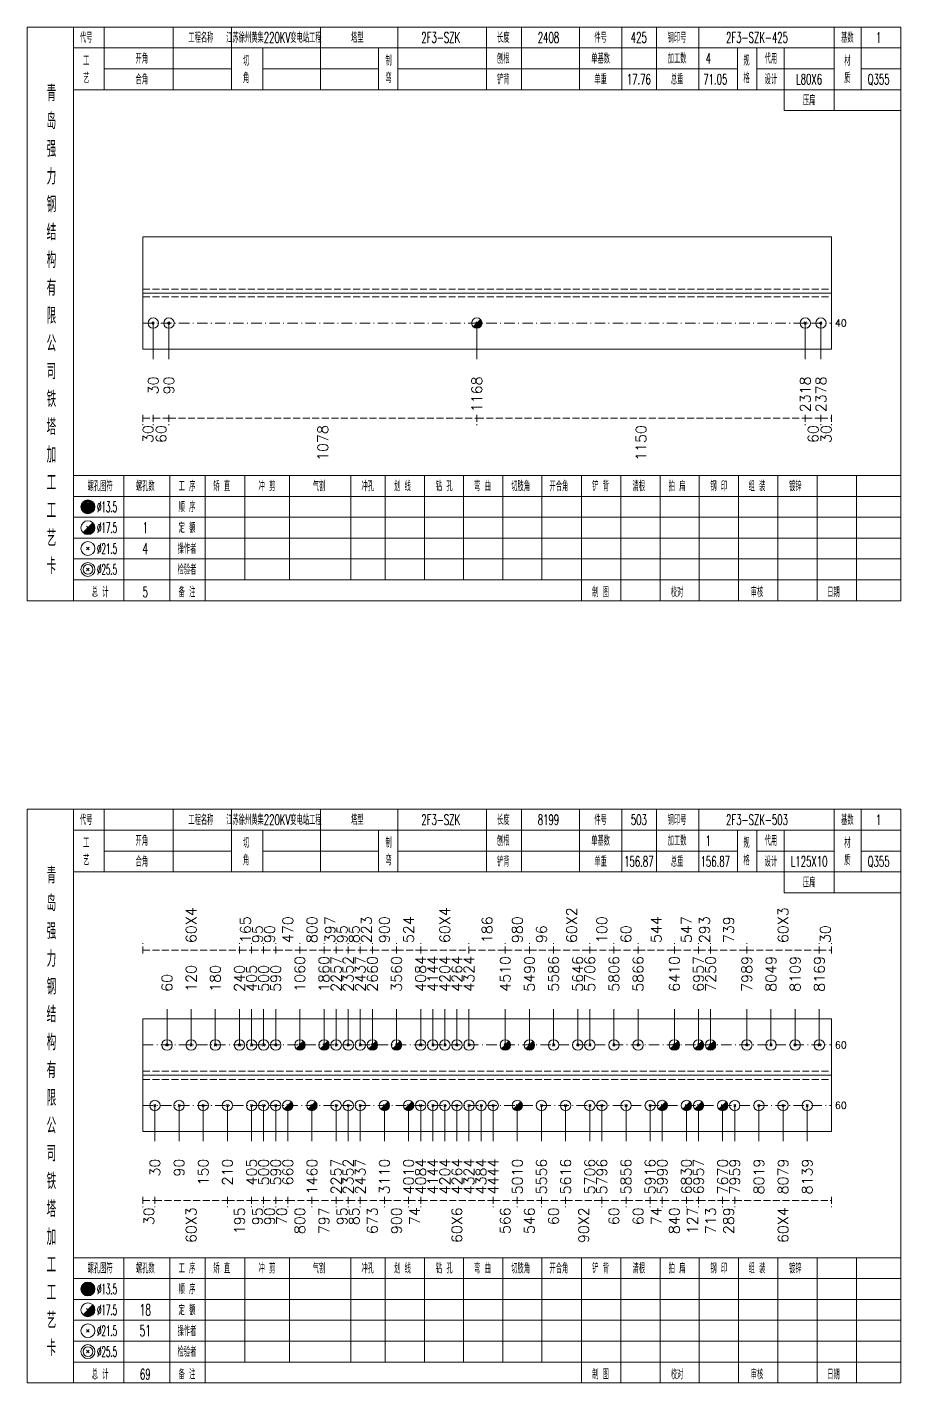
# Model space of a CAD drawing. Extents: x 0 to 4623, y -1159 to 4890.
# Drawn here: x 622.8 to 874.2, y 2475 to 2865 of the extents above; entities that cross this region are included whole.
import ezdxf
from ezdxf.enums import TextEntityAlignment as Align

# ---------------------------------------------------------------- set-up
doc = ezdxf.new("R2010")
doc.units = 0
doc.header["$MEASUREMENT"] = 0
doc.linetypes.add('一点画线', pattern=[5.2, 3, -1, 0.2, -1])
doc.linetypes.add('虚线', pattern=[2.75, 2, -0.75])
doc.layers.get('0').update_dxf_attribs({"linetype": 'CONTINUOUS', "lineweight": 25})
for name, color, linetype, lineweight in [('1', 7, 'CONTINUOUS', 25), ('4', 7, 'CONTINUOUS', 25), ('5', 7, 'CONTINUOUS', 25)]:
    doc.layers.add(name, color=color, linetype=linetype, lineweight=lineweight)
doc.styles.get("Standard").update_dxf_attribs({"font": 'simplex.shx', "width": 0.7, "height": 3, "bigfont": 'gbhzfs.shx'})

# ---------------------------------------------------------------- blocks, each defined once
blk = doc.blocks.new('孔21.5')
at = {"layer": '5', "color": 7, "linetype": 'Continuous', "lineweight": 13}
for p, q in [((-0.2, -0.2), (0.2, 0.2)), ((-0.2, 0.2), (0.2, -0.2))]:
    blk.add_line(p, q, dxfattribs=at)
blk.add_circle((0, 0), 1, dxfattribs=at)
blk = doc.blocks.new('孔17.5')
at = {"layer": '5', "color": 7, "linetype": 'Continuous', "lineweight": 13}
for p, q in [((-0.707, -0.707), (0.707, 0.707)), ((-0.2, 0.2), (0.2, -0.2))]:
    blk.add_line(p, q, dxfattribs=at)
blk.add_circle((0, 0), 1, dxfattribs=at)
for radius in [0.9, 0.8, 0.7, 0.6, 0.5, 0.4, 0.3, 0.2, 0.1]:
    blk.add_arc((0, 0), radius, 225, 45, dxfattribs=at)

msp = doc.modelspace()

# ---------------------------------------------------------------- linework, layer by layer
at = {"color": 7, "linetype": 'Continuous', "lineweight": 18}
for p, q in [((656.1, 2804.625), (656.1, 2772.375)), ((656.1, 2804.625), (854.2, 2804.625)), ((854.2, 2804.625), (854.2, 2772.375)), ((656.1, 2788.5), (854.2, 2788.5)), ((656.1, 2579.7), (656.1, 2547.3)), ((656.1, 2579.7), (854.2, 2579.7)), ((854.2, 2579.7), (854.2, 2547.3)), ((656.1, 2563.5), (854.2, 2563.5))]:
    msp.add_line(p, q, dxfattribs=at)
at = {"color": 1, "linetype": '虚线', "lineweight": 18}
for p, q in [((656.1, 2789.625), (854.2, 2789.625)), ((656.1, 2787.375), (854.2, 2787.375)), ((656.1, 2564.7), (854.2, 2564.7)), ((656.1, 2562.3), (854.2, 2562.3))]:
    msp.add_line(p, q, dxfattribs=at)
at = {"color": 3, "linetype": '一点画线', "lineweight": 13}
for p, q in [((656.1, 2779.875), (854.2, 2779.875)), ((656.1, 2572.2), (854.2, 2572.2)), ((656.1, 2554.8), (854.2, 2554.8))]:
    msp.add_line(p, q, dxfattribs=at)
at = {"color": 7, "linetype": 'Continuous', "lineweight": 13}
for p, q in [((659.1, 2779.875), (659.1, 2769.5)), ((663.6, 2779.875), (663.6, 2769.5)), ((752.188, 2779.875), (752.188, 2769.5)), ((846.7, 2779.875), (846.7, 2769.5)), ((851.2, 2779.875), (851.2, 2769.5)), ((663.051, 2572.2), (663.051, 2582.5)), ((670.002, 2572.2), (670.002, 2582.5)), ((676.953, 2572.2), (676.953, 2582.5)), ((683.904, 2572.2), (683.904, 2582.5)), ((687.379, 2572.2), (687.379, 2582.5)), ((690.854, 2572.2), (690.854, 2582.5)), ((694.33, 2572.2), (694.33, 2582.5)), ((701.281, 2572.2), (701.281, 2582.5)), ((708.232, 2572.2), (708.232, 2582.5)), ((711.707, 2572.2), (711.707, 2582.5)), ((715.182, 2572.2), (715.182, 2582.5)), ((718.658, 2572.2), (718.658, 2582.5)), ((722.133, 2572.2), (722.133, 2582.5)), ((729.084, 2572.2), (729.084, 2582.5)), ((736.035, 2572.2), (736.035, 2582.5)), ((739.511, 2572.2), (739.511, 2582.5)), ((742.986, 2572.2), (742.986, 2582.5)), ((746.461, 2572.2), (746.461, 2582.5)), ((749.937, 2572.2), (749.937, 2582.5)), ((760.363, 2572.2), (760.363, 2582.5)), ((767.314, 2572.2), (767.314, 2582.5)), ((774.265, 2572.2), (774.265, 2582.5)), ((781.216, 2572.2), (781.216, 2582.5)), ((784.691, 2572.2), (784.691, 2582.5)), ((791.642, 2572.2), (791.642, 2582.5)), ((798.593, 2572.2), (798.593, 2582.5)), ((809.019, 2572.2), (809.019, 2582.5)), ((815.97, 2572.2), (815.97, 2582.5)), ((819.446, 2572.2), (819.446, 2582.5)), ((829.872, 2572.2), (829.872, 2582.5)), ((836.823, 2572.2), (836.823, 2582.5)), ((843.774, 2572.2), (843.774, 2582.5)), ((850.725, 2572.2), (850.725, 2582.5)), ((659.575, 2554.8), (659.575, 2544.5)), ((666.526, 2554.8), (666.526, 2544.5)), ((673.477, 2554.8), (673.477, 2544.5)), ((680.428, 2554.8), (680.428, 2544.5)), ((687.379, 2554.8), (687.379, 2544.5)), ((690.854, 2554.8), (690.854, 2544.5)), ((694.33, 2554.8), (694.33, 2544.5)), ((697.805, 2554.8), (697.805, 2544.5)), ((704.756, 2554.8), (704.756, 2544.5)), ((711.707, 2554.8), (711.707, 2544.5)), ((715.182, 2554.8), (715.182, 2544.5)), ((718.658, 2554.8), (718.658, 2544.5)), ((725.609, 2554.8), (725.609, 2544.5)), ((732.56, 2554.8), (732.56, 2544.5)), ((736.035, 2554.8), (736.035, 2544.5)), ((739.511, 2554.8), (739.511, 2544.5)), ((742.986, 2554.8), (742.986, 2544.5)), ((746.461, 2554.8), (746.461, 2544.5)), ((749.937, 2554.8), (749.937, 2544.5)), ((753.412, 2554.8), (753.412, 2544.5)), ((756.888, 2554.8), (756.888, 2544.5)), ((763.839, 2554.8), (763.839, 2544.5)), ((770.789, 2554.8), (770.789, 2544.5)), ((777.74, 2554.8), (777.74, 2544.5)), ((784.691, 2554.8), (784.691, 2544.5)), ((788.167, 2554.8), (788.167, 2544.5)), ((795.118, 2554.8), (795.118, 2544.5)), ((802.068, 2554.8), (802.068, 2544.5)), ((805.544, 2554.8), (805.544, 2544.5)), ((812.495, 2554.8), (812.495, 2544.5)), ((815.97, 2554.8), (815.97, 2544.5)), ((822.921, 2554.8), (822.921, 2544.5)), ((826.396, 2554.8), (826.396, 2544.5)), ((833.347, 2554.8), (833.347, 2544.5)), ((840.298, 2554.8), (840.298, 2544.5)), ((847.249, 2554.8), (847.249, 2544.5))]:
    msp.add_line(p, q, dxfattribs=at)
at = {"color": 8, "linetype": '虚线', "lineweight": 9}
for p, q in [((656.1, 2753.5), (656.1, 2750.5)), ((659.1, 2753.5), (659.1, 2750.5)), ((659.1, 2753.5), (659.1, 2750.5)), ((663.6, 2753.5), (663.6, 2750.5)), ((663.6, 2753.5), (663.6, 2750.5)), ((752.188, 2753.5), (752.188, 2750.5)), ((752.188, 2753.5), (752.188, 2750.5)), ((846.7, 2753.5), (846.7, 2750.5)), ((846.7, 2753.5), (846.7, 2750.5)), ((851.2, 2753.5), (851.2, 2750.5)), ((851.2, 2753.5), (851.2, 2750.5)), ((854.2, 2753.5), (854.2, 2750.5)), ((656.1, 2752.5), (659.1, 2752.5)), ((659.1, 2752.5), (663.6, 2752.5)), ((663.6, 2752.5), (752.188, 2752.5)), ((752.188, 2752.5), (846.7, 2752.5)), ((846.7, 2752.5), (851.2, 2752.5)), ((851.2, 2752.5), (854.2, 2752.5)), ((656.1, 2598.5), (656.1, 2601.5)), ((683.904, 2598.5), (683.904, 2601.5)), ((683.904, 2598.5), (683.904, 2601.5)), ((687.379, 2598.5), (687.379, 2601.5)), ((687.379, 2598.5), (687.379, 2601.5)), ((690.854, 2598.5), (690.854, 2601.5)), ((690.854, 2598.5), (690.854, 2601.5)), ((694.33, 2598.5), (694.33, 2601.5)), ((694.33, 2598.5), (694.33, 2601.5)), ((701.281, 2598.5), (701.281, 2601.5)), ((701.281, 2598.5), (701.281, 2601.5)), ((708.232, 2598.5), (708.232, 2601.5)), ((708.232, 2598.5), (708.232, 2601.5)), ((711.707, 2598.5), (711.707, 2601.5)), ((711.707, 2598.5), (711.707, 2601.5)), ((715.182, 2598.5), (715.182, 2601.5)), ((715.182, 2598.5), (715.182, 2601.5)), ((718.658, 2598.5), (718.658, 2601.5)), ((718.658, 2598.5), (718.658, 2601.5)), ((722.133, 2598.5), (722.133, 2601.5)), ((722.133, 2598.5), (722.133, 2601.5)), ((729.084, 2598.5), (729.084, 2601.5)), ((729.084, 2598.5), (729.084, 2601.5)), ((736.035, 2598.5), (736.035, 2601.5)), ((736.035, 2598.5), (736.035, 2601.5)), ((749.937, 2598.5), (749.937, 2601.5)), ((749.937, 2598.5), (749.937, 2601.5)), ((760.363, 2598.5), (760.363, 2601.5)), ((760.363, 2598.5), (760.363, 2601.5)), ((767.314, 2598.5), (767.314, 2601.5)), ((767.314, 2598.5), (767.314, 2601.5)), ((774.265, 2598.5), (774.265, 2601.5)), ((774.265, 2598.5), (774.265, 2601.5)), ((784.691, 2598.5), (784.691, 2601.5)), ((784.691, 2598.5), (784.691, 2601.5)), ((791.642, 2598.5), (791.642, 2601.5)), ((791.642, 2598.5), (791.642, 2601.5)), ((798.593, 2598.5), (798.593, 2601.5)), ((798.593, 2598.5), (798.593, 2601.5)), ((809.019, 2598.5), (809.019, 2601.5)), ((809.019, 2598.5), (809.019, 2601.5)), ((815.97, 2598.5), (815.97, 2601.5)), ((815.97, 2598.5), (815.97, 2601.5)), ((819.446, 2598.5), (819.446, 2601.5)), ((819.446, 2598.5), (819.446, 2601.5)), ((829.872, 2598.5), (829.872, 2601.5)), ((829.872, 2598.5), (829.872, 2601.5)), ((850.725, 2598.5), (850.725, 2601.5)), ((850.725, 2598.5), (850.725, 2601.5)), ((854.2, 2598.5), (854.2, 2601.5)), ((656.1, 2599.5), (683.904, 2599.5)), ((683.904, 2599.5), (687.379, 2599.5)), ((687.379, 2599.5), (690.854, 2599.5)), ((690.854, 2599.5), (694.33, 2599.5)), ((694.33, 2599.5), (701.281, 2599.5)), ((701.281, 2599.5), (708.232, 2599.5)), ((708.232, 2599.5), (711.707, 2599.5)), ((711.707, 2599.5), (715.182, 2599.5)), ((715.182, 2599.5), (718.658, 2599.5)), ((718.658, 2599.5), (722.133, 2599.5)), ((722.133, 2599.5), (729.084, 2599.5)), ((729.084, 2599.5), (736.035, 2599.5)), ((736.035, 2599.5), (749.937, 2599.5)), ((749.937, 2599.5), (760.363, 2599.5)), ((760.363, 2599.5), (767.314, 2599.5)), ((767.314, 2599.5), (774.265, 2599.5)), ((774.265, 2599.5), (784.691, 2599.5)), ((784.691, 2599.5), (791.642, 2599.5)), ((791.642, 2599.5), (798.593, 2599.5)), ((798.593, 2599.5), (809.019, 2599.5)), ((809.019, 2599.5), (815.97, 2599.5)), ((815.97, 2599.5), (819.446, 2599.5)), ((819.446, 2599.5), (829.872, 2599.5)), ((829.872, 2599.5), (850.725, 2599.5)), ((850.725, 2599.5), (854.2, 2599.5)), ((656.1, 2528.5), (656.1, 2525.5)), ((656.1, 2527.5), (659.575, 2527.5)), ((659.575, 2528.5), (659.575, 2525.5)), ((659.575, 2528.5), (659.575, 2525.5)), ((659.575, 2527.5), (680.428, 2527.5)), ((680.428, 2528.5), (680.428, 2525.5)), ((680.428, 2528.5), (680.428, 2525.5)), ((680.428, 2527.5), (687.379, 2527.5)), ((687.379, 2528.5), (687.379, 2525.5)), ((687.379, 2528.5), (687.379, 2525.5)), ((687.379, 2527.5), (690.854, 2527.5)), ((690.854, 2528.5), (690.854, 2525.5)), ((690.854, 2528.5), (690.854, 2525.5)), ((690.854, 2527.5), (694.33, 2527.5)), ((694.33, 2528.5), (694.33, 2525.5)), ((694.33, 2528.5), (694.33, 2525.5)), ((694.33, 2527.5), (697.805, 2527.5)), ((697.805, 2528.5), (697.805, 2525.5)), ((697.805, 2528.5), (697.805, 2525.5)), ((697.805, 2527.5), (704.756, 2527.5)), ((704.756, 2528.5), (704.756, 2525.5)), ((704.756, 2528.5), (704.756, 2525.5)), ((704.756, 2527.5), (711.707, 2527.5)), ((711.707, 2528.5), (711.707, 2525.5)), ((711.707, 2528.5), (711.707, 2525.5)), ((711.707, 2527.5), (715.182, 2527.5)), ((715.182, 2528.5), (715.182, 2525.5)), ((715.182, 2528.5), (715.182, 2525.5)), ((715.182, 2527.5), (718.658, 2527.5)), ((718.658, 2528.5), (718.658, 2525.5)), ((718.658, 2528.5), (718.658, 2525.5)), ((718.658, 2527.5), (725.609, 2527.5)), ((725.609, 2528.5), (725.609, 2525.5)), ((725.609, 2528.5), (725.609, 2525.5)), ((725.609, 2527.5), (732.56, 2527.5)), ((732.56, 2528.5), (732.56, 2525.5)), ((732.56, 2528.5), (732.56, 2525.5)), ((732.56, 2527.5), (736.035, 2527.5)), ((736.035, 2528.5), (736.035, 2525.5)), ((736.035, 2528.5), (736.035, 2525.5)), ((736.035, 2527.5), (756.888, 2527.5)), ((756.888, 2528.5), (756.888, 2525.5)), ((756.888, 2528.5), (756.888, 2525.5)), ((756.888, 2527.5), (763.839, 2527.5)), ((763.839, 2528.5), (763.839, 2525.5)), ((763.839, 2528.5), (763.839, 2525.5)), ((763.839, 2527.5), (770.789, 2527.5)), ((770.789, 2528.5), (770.789, 2525.5)), ((770.789, 2528.5), (770.789, 2525.5)), ((770.789, 2527.5), (777.74, 2527.5)), ((777.74, 2528.5), (777.74, 2525.5)), ((777.74, 2528.5), (777.74, 2525.5)), ((777.74, 2527.5), (788.167, 2527.5)), ((788.167, 2528.5), (788.167, 2525.5)), ((788.167, 2528.5), (788.167, 2525.5)), ((788.167, 2527.5), (795.118, 2527.5)), ((795.118, 2528.5), (795.118, 2525.5)), ((795.118, 2528.5), (795.118, 2525.5)), ((795.118, 2527.5), (802.068, 2527.5)), ((802.068, 2528.5), (802.068, 2525.5)), ((802.068, 2528.5), (802.068, 2525.5)), ((802.068, 2527.5), (805.544, 2527.5)), ((805.544, 2528.5), (805.544, 2525.5)), ((805.544, 2528.5), (805.544, 2525.5)), ((805.544, 2527.5), (812.495, 2527.5)), ((812.495, 2528.5), (812.495, 2525.5)), ((812.495, 2528.5), (812.495, 2525.5)), ((812.495, 2527.5), (815.97, 2527.5)), ((815.97, 2528.5), (815.97, 2525.5)), ((815.97, 2528.5), (815.97, 2525.5)), ((815.97, 2527.5), (822.921, 2527.5)), ((822.921, 2528.5), (822.921, 2525.5)), ((822.921, 2528.5), (822.921, 2525.5)), ((822.921, 2527.5), (826.396, 2527.5)), ((826.396, 2528.5), (826.396, 2525.5)), ((826.396, 2528.5), (826.396, 2525.5)), ((826.396, 2527.5), (854.2, 2527.5)), ((854.2, 2528.5), (854.2, 2525.5))]:
    msp.add_line(p, q, dxfattribs=at)
at = {"layer": '1', "color": 7, "linetype": 'Continuous', "lineweight": 18}
for p, q in [((656.1, 2772.375), (854.2, 2772.375)), ((656.1, 2547.3), (854.2, 2547.3))]:
    msp.add_line(p, q, dxfattribs=at)
at = {"layer": '4', "color": 1, "linetype": 'Continuous', "lineweight": 18}
for p, q in [((636.1, 2700), (636.1, 2865)), ((645, 2847), (645, 2865)), ((664.8, 2847), (664.8, 2865)), ((681.6, 2847), (681.6, 2865)), ((707.2, 2847), (707.2, 2865)), ((729.5, 2847), (729.5, 2865)), ((755, 2847), (755, 2865)), ((765, 2847), (765, 2865)), ((781.7, 2847), (781.7, 2865)), ((793.9, 2847), (793.9, 2865)), ((803.9, 2847), (803.9, 2865)), ((816.1, 2847), (816.1, 2865)), ((855, 2841), (855, 2865)), ((862.8, 2847), (862.8, 2865)), ((636.1, 2859), (874.2, 2859)), ((690.6, 2847), (690.6, 2859)), ((723.9, 2847), (723.9, 2859)), ((827.2, 2847), (827.2, 2859)), ((832.8, 2847), (832.8, 2859)), ((840.6, 2841), (840.6, 2859)), ((645, 2853), (681.6, 2853)), ((690.6, 2853), (723.9, 2853)), ((729.5, 2853), (827.2, 2853)), ((832.8, 2853), (855, 2853)), ((862.8, 2853), (874.2, 2853)), ((636.1, 2847), (874.2, 2847)), ((840.6, 2841), (874.2, 2841)), ((636.1, 2736), (874.2, 2736)), ((650.6, 2700), (650.6, 2736)), ((663.9, 2700), (663.9, 2736)), ((674, 2700), (674, 2736)), ((685.4, 2706), (685.4, 2736)), ((698.3, 2706), (698.3, 2736)), ((715.9, 2706), (715.9, 2736)), ((725.8, 2706), (725.8, 2736)), ((737.1, 2706), (737.1, 2736)), ((748.4, 2706), (748.4, 2736)), ((759.7, 2706), (759.7, 2736)), ((770.9, 2706), (770.9, 2736)), ((782.3, 2706), (782.3, 2736)), ((793.6, 2706), (793.6, 2736)), ((804.9, 2706), (804.9, 2736)), ((816.2, 2706), (816.2, 2736)), ((827.5, 2706), (827.5, 2736)), ((838.8, 2706), (838.8, 2736)), ((850.1, 2706), (850.1, 2736)), ((861.4, 2706), (861.4, 2736)), ((636.1, 2730), (874.2, 2730)), ((636.1, 2724), (874.2, 2724)), ((636.1, 2718), (874.2, 2718)), ((636.1, 2712), (874.2, 2712)), ((636.1, 2706), (874.2, 2706)), ((782.3, 2700), (782.3, 2706)), ((793.6, 2700), (793.6, 2706)), ((804.9, 2700), (804.9, 2706)), ((816.2, 2700), (816.2, 2706)), ((827.5, 2700), (827.5, 2706)), ((838.8, 2700), (838.8, 2706)), ((850.1, 2700), (850.1, 2706)), ((861.4, 2700), (861.4, 2706)), ((636.1, 2475), (636.1, 2640)), ((645, 2622), (645, 2640)), ((664.8, 2622), (664.8, 2640)), ((681.6, 2622), (681.6, 2640)), ((707.2, 2622), (707.2, 2640)), ((729.5, 2622), (729.5, 2640)), ((755, 2622), (755, 2640)), ((765, 2622), (765, 2640)), ((781.7, 2622), (781.7, 2640)), ((793.9, 2622), (793.9, 2640)), ((803.9, 2622), (803.9, 2640)), ((816.1, 2622), (816.1, 2640)), ((855, 2616), (855, 2640)), ((862.8, 2622), (862.8, 2640)), ((636.1, 2634), (874.2, 2634)), ((690.6, 2622), (690.6, 2634)), ((723.9, 2622), (723.9, 2634)), ((827.2, 2622), (827.2, 2634)), ((832.8, 2622), (832.8, 2634)), ((840.6, 2616), (840.6, 2634)), ((645, 2628), (681.6, 2628)), ((690.6, 2628), (723.9, 2628)), ((729.5, 2628), (827.2, 2628)), ((832.8, 2628), (855, 2628)), ((862.8, 2628), (874.2, 2628)), ((636.1, 2622), (874.2, 2622)), ((840.6, 2616), (874.2, 2616)), ((636.1, 2511), (874.2, 2511)), ((650.6, 2475), (650.6, 2511)), ((663.9, 2475), (663.9, 2511)), ((674, 2475), (674, 2511)), ((685.4, 2481), (685.4, 2511)), ((698.3, 2481), (698.3, 2511)), ((715.9, 2481), (715.9, 2511)), ((725.8, 2481), (725.8, 2511)), ((737.1, 2481), (737.1, 2511)), ((748.4, 2481), (748.4, 2511)), ((759.7, 2481), (759.7, 2511)), ((770.9, 2481), (770.9, 2511)), ((782.3, 2481), (782.3, 2511)), ((793.6, 2481), (793.6, 2511)), ((804.9, 2481), (804.9, 2511)), ((816.2, 2481), (816.2, 2511)), ((827.5, 2481), (827.5, 2511)), ((838.8, 2481), (838.8, 2511)), ((850.1, 2481), (850.1, 2511)), ((861.4, 2481), (861.4, 2511)), ((636.1, 2505), (874.2, 2505)), ((636.1, 2499), (874.2, 2499)), ((636.1, 2493), (874.2, 2493)), ((636.1, 2487), (874.2, 2487)), ((636.1, 2481), (874.2, 2481)), ((782.3, 2475), (782.3, 2481)), ((793.6, 2475), (793.6, 2481)), ((804.9, 2475), (804.9, 2481)), ((816.2, 2475), (816.2, 2481)), ((827.5, 2475), (827.5, 2481)), ((838.8, 2475), (838.8, 2481)), ((850.1, 2475), (850.1, 2481)), ((861.4, 2475), (861.4, 2481))]:
    msp.add_line(p, q, dxfattribs=at)
at = {"layer": '4', "color": 7, "linetype": 'Continuous', "lineweight": 13}
for p, q in [((640.1, 2726.8), (640.5, 2727.2)), ((640.5, 2726.8), (640.1, 2727.2)), ((638.886, 2719.586), (641.714, 2722.414)), ((639.9, 2721.4), (640.7, 2720.6)), ((639.9, 2714.6), (640.7, 2715.4)), ((639.9, 2715.4), (640.7, 2714.6)), ((639.9, 2708.6), (640.7, 2709.4)), ((639.9, 2709.4), (640.7, 2708.6)), ((640.1, 2501.8), (640.5, 2502.2)), ((640.5, 2501.8), (640.1, 2502.2)), ((638.886, 2494.586), (641.714, 2497.414)), ((639.9, 2496.4), (640.7, 2495.6)), ((639.9, 2489.6), (640.7, 2490.4)), ((639.9, 2490.4), (640.7, 2489.6)), ((639.9, 2483.6), (640.7, 2484.4)), ((639.9, 2484.4), (640.7, 2483.6))]:
    msp.add_line(p, q, dxfattribs=at)
at = {"layer": '4', "color": 1, "linetype": 'Continuous', "lineweight": 18}
for points in [[(622.8, 2865), (622.8, 2700), (874.2, 2700), (874.2, 2865)], [(622.8, 2640), (622.8, 2475), (874.2, 2475), (874.2, 2640)]]:
    msp.add_lwpolyline(points, close=True, dxfattribs=at)
at = {"layer": '4', "color": 7, "linetype": 'Continuous', "lineweight": 13}
for centre, radius in [((640.3, 2727), 2), ((640.3, 2727), 1.8), ((640.3, 2727), 1.6), ((640.3, 2727), 1.4), ((640.3, 2727), 1.2), ((640.3, 2727), 1), ((640.3, 2727), 0.8), ((640.3, 2727), 0.6), ((640.3, 2727), 0.4), ((640.3, 2727), 0.2), ((640.3, 2721), 2), ((640.3, 2715), 2), ((640.3, 2709), 2), ((640.3, 2709), 1.4), ((640.3, 2502), 2), ((640.3, 2502), 1.8), ((640.3, 2502), 1.6), ((640.3, 2502), 1.4), ((640.3, 2502), 1.2), ((640.3, 2502), 1), ((640.3, 2502), 0.8), ((640.3, 2502), 0.6), ((640.3, 2502), 0.4), ((640.3, 2502), 0.2), ((640.3, 2496), 2), ((640.3, 2490), 2), ((640.3, 2484), 2), ((640.3, 2484), 1.4)]:
    msp.add_circle(centre, radius, dxfattribs=at)
for centre, radius in [((640.3, 2721), 1.8), ((640.3, 2721), 1.6), ((640.3, 2721), 1.4), ((640.3, 2721), 1.2), ((640.3, 2721), 1), ((640.3, 2721), 0.8), ((640.3, 2721), 0.6), ((640.3, 2721), 0.4), ((640.3, 2721), 0.2), ((640.3, 2496), 1.8), ((640.3, 2496), 1.6), ((640.3, 2496), 1.4), ((640.3, 2496), 1.2), ((640.3, 2496), 1), ((640.3, 2496), 0.8), ((640.3, 2496), 0.6), ((640.3, 2496), 0.4), ((640.3, 2496), 0.2)]:
    msp.add_arc(centre, radius, 225, 45, dxfattribs=at)

# ---------------------------------------------------------------- block references
at = {"color": 7, "linetype": 'Continuous', "lineweight": 13, "xscale": 1.5, "yscale": 1.5, "zscale": 1.5}
for name, p in [('孔21.5', (663.051, 2572.2)), ('孔21.5', (670.002, 2572.2)), ('孔21.5', (676.953, 2572.2)), ('孔21.5', (683.904, 2572.2)), ('孔21.5', (687.379, 2572.2)), ('孔21.5', (690.854, 2572.2)), ('孔21.5', (694.33, 2572.2)), ('孔17.5', (701.281, 2572.2)), ('孔17.5', (708.232, 2572.2)), ('孔21.5', (711.707, 2572.2)), ('孔21.5', (715.182, 2572.2)), ('孔21.5', (718.658, 2572.2)), ('孔17.5', (722.133, 2572.2)), ('孔17.5', (729.084, 2572.2)), ('孔21.5', (736.035, 2572.2)), ('孔21.5', (739.511, 2572.2)), ('孔21.5', (742.986, 2572.2)), ('孔21.5', (746.461, 2572.2)), ('孔21.5', (749.937, 2572.2)), ('孔17.5', (760.363, 2572.2)), ('孔17.5', (767.314, 2572.2)), ('孔21.5', (774.265, 2572.2)), ('孔21.5', (781.216, 2572.2)), ('孔21.5', (784.691, 2572.2)), ('孔21.5', (791.642, 2572.2)), ('孔21.5', (798.593, 2572.2)), ('孔17.5', (809.019, 2572.2)), ('孔17.5', (815.97, 2572.2)), ('孔17.5', (819.446, 2572.2)), ('孔21.5', (829.872, 2572.2)), ('孔21.5', (836.823, 2572.2)), ('孔21.5', (843.774, 2572.2)), ('孔21.5', (850.725, 2572.2))]:
    msp.add_blockref(name, p, dxfattribs=at)
at = {"layer": '1', "color": 7, "linetype": 'Continuous', "lineweight": 13, "xscale": 1.5, "yscale": 1.5, "zscale": 1.5}
for name, p in [('孔21.5', (659.1, 2779.875)), ('孔21.5', (663.6, 2779.875)), ('孔17.5', (752.188, 2779.875)), ('孔21.5', (846.7, 2779.875)), ('孔21.5', (851.2, 2779.875)), ('孔21.5', (659.575, 2554.8)), ('孔21.5', (666.526, 2554.8)), ('孔21.5', (673.477, 2554.8)), ('孔21.5', (680.428, 2554.8)), ('孔21.5', (687.379, 2554.8)), ('孔21.5', (690.854, 2554.8)), ('孔21.5', (694.33, 2554.8)), ('孔17.5', (697.805, 2554.8)), ('孔17.5', (704.756, 2554.8)), ('孔21.5', (711.707, 2554.8)), ('孔21.5', (715.182, 2554.8)), ('孔21.5', (718.658, 2554.8)), ('孔17.5', (725.609, 2554.8)), ('孔17.5', (732.56, 2554.8)), ('孔21.5', (736.035, 2554.8)), ('孔21.5', (739.511, 2554.8)), ('孔21.5', (742.986, 2554.8)), ('孔21.5', (746.461, 2554.8)), ('孔21.5', (749.937, 2554.8)), ('孔21.5', (753.412, 2554.8)), ('孔21.5', (756.888, 2554.8)), ('孔17.5', (763.839, 2554.8)), ('孔21.5', (770.789, 2554.8)), ('孔21.5', (777.74, 2554.8)), ('孔21.5', (784.691, 2554.8)), ('孔21.5', (788.167, 2554.8)), ('孔21.5', (795.118, 2554.8)), ('孔21.5', (802.068, 2554.8)), ('孔17.5', (805.544, 2554.8)), ('孔17.5', (812.495, 2554.8)), ('孔17.5', (815.97, 2554.8)), ('孔17.5', (822.921, 2554.8)), ('孔21.5', (826.396, 2554.8)), ('孔21.5', (833.347, 2554.8)), ('孔21.5', (840.298, 2554.8)), ('孔21.5', (847.249, 2554.8))]:
    msp.add_blockref(name, p, dxfattribs=at)

# ---------------------------------------------------------------- texts
at = {"color": 7, "linetype": 'Continuous', "lineweight": 13}
for s, p in [('40', (855.2, 2779.875)), ('60', (855.2, 2572.2)), ('60', (855.2, 2554.8))]:
    msp.add_text(s, height=2, dxfattribs=at).set_placement(p, align=Align.MIDDLE_LEFT)
at = {"color": 8, "linetype": 'Continuous', "lineweight": 9}
for s, p in [('30', (657.6, 2750.5)), ('60', (661.35, 2750.5)), ('1078', (707.894, 2750.5)), ('1150', (799.444, 2750.5)), ('60', (848.95, 2750.5)), ('30', (852.7, 2750.5)), ('30', (657.838, 2525.5)), ('60X3', (670.002, 2525.5)), ('195', (683.904, 2525.5)), ('95', (689.117, 2525.5)), ('90', (692.592, 2525.5)), ('70', (696.068, 2525.5)), ('800', (701.281, 2525.5)), ('797', (708.232, 2525.5)), ('95', (713.445, 2525.5)), ('85', (716.92, 2525.5)), ('673', (722.133, 2525.5)), ('900', (729.084, 2525.5)), ('74', (734.297, 2525.5)), ('60X6', (746.461, 2525.5)), ('566', (760.363, 2525.5)), ('546', (767.314, 2525.5)), ('60', (774.265, 2525.5)), ('90X2', (782.954, 2525.5)), ('60', (791.642, 2525.5)), ('60', (798.593, 2525.5)), ('74', (803.806, 2525.5)), ('840', (809.019, 2525.5)), ('127', (814.232, 2525.5)), ('713', (819.446, 2525.5)), ('289', (824.659, 2525.5)), ('60X4', (840.298, 2525.5))]:
    msp.add_text(s, height=3, rotation=90, dxfattribs=at).set_placement(p, align=Align.MIDDLE_RIGHT)
for s, p in [('60X4', (670.002, 2601.5)), ('60X4', (742.986, 2601.5)), ('60X2', (779.478, 2601.5)), ('60X3', (840.298, 2601.5)), ('165', (685.641, 2601.5)), ('95', (689.117, 2601.5)), ('90', (692.592, 2601.5)), ('470', (697.805, 2601.5)), ('800', (704.756, 2601.5)), ('397', (709.969, 2601.5)), ('95', (713.445, 2601.5)), ('85', (716.92, 2601.5)), ('223', (720.396, 2601.5)), ('900', (725.609, 2601.5)), ('524', (732.56, 2601.5)), ('186', (755.15, 2601.5)), ('980', (763.839, 2601.5)), ('96', (770.789, 2601.5)), ('100', (788.167, 2601.5)), ('60', (795.118, 2601.5)), ('544', (803.806, 2601.5)), ('547', (812.495, 2601.5)), ('293', (817.708, 2601.5)), ('739', (824.659, 2601.5)), ('30', (852.462, 2601.5))]:
    msp.add_text(s, height=3, rotation=90, dxfattribs=at).set_placement(p, align=Align.MIDDLE_LEFT)
at = {"color": 7, "linetype": 'Continuous', "lineweight": 13}
for s, p in [('1060', (701.281, 2587.5)), ('1860', (708.232, 2587.5)), ('2257', (711.707, 2587.5)), ('2352', (715.182, 2587.5)), ('2437', (718.658, 2587.5)), ('2660', (722.133, 2587.5)), ('3560', (729.084, 2587.5)), ('4084', (736.035, 2587.5)), ('4144', (739.511, 2587.5)), ('4204', (742.986, 2587.5)), ('4264', (746.461, 2587.5)), ('4324', (749.937, 2587.5)), ('4510', (760.363, 2587.5)), ('5490', (767.314, 2587.5)), ('5586', (774.265, 2587.5)), ('5646', (781.216, 2587.5)), ('5706', (784.691, 2587.5)), ('5806', (791.642, 2587.5)), ('5866', (798.593, 2587.5)), ('6410', (809.019, 2587.5)), ('6957', (815.97, 2587.5)), ('7250', (819.446, 2587.5)), ('120', (670.002, 2587.5)), ('180', (676.953, 2587.5)), ('240', (683.904, 2587.5)), ('405', (687.379, 2587.5)), ('500', (690.854, 2587.5)), ('590', (694.33, 2587.5)), ('7989', (829.872, 2587.5)), ('8049', (836.823, 2587.5)), ('8109', (843.774, 2587.5)), ('8169', (850.725, 2587.5)), ('60', (663.051, 2587.5))]:
    msp.add_text(s, height=3, rotation=90, dxfattribs=at).set_placement(p, align=Align.MIDDLE_LEFT)
at = {"layer": '1', "color": 7, "linetype": 'Continuous', "lineweight": 13}
for s, p in [('30', (659.1, 2764.5)), ('90', (663.6, 2764.5)), ('1168', (752.188, 2764.5)), ('2318', (846.7, 2764.5)), ('2378', (851.2, 2764.5)), ('30', (659.575, 2539.5)), ('90', (666.526, 2539.5)), ('150', (673.477, 2539.5)), ('210', (680.428, 2539.5)), ('405', (687.379, 2539.5)), ('500', (690.854, 2539.5)), ('590', (694.33, 2539.5)), ('660', (697.805, 2539.5)), ('1460', (704.756, 2539.5)), ('2257', (711.707, 2539.5)), ('2352', (715.182, 2539.5)), ('2437', (718.658, 2539.5)), ('3110', (725.609, 2539.5)), ('4010', (732.56, 2539.5)), ('4084', (736.035, 2539.5)), ('4144', (739.511, 2539.5)), ('4204', (742.986, 2539.5)), ('4264', (746.461, 2539.5)), ('4324', (749.937, 2539.5)), ('4384', (753.412, 2539.5)), ('4444', (756.888, 2539.5)), ('5010', (763.839, 2539.5)), ('5556', (770.789, 2539.5)), ('5616', (777.74, 2539.5)), ('5706', (784.691, 2539.5)), ('5796', (788.167, 2539.5)), ('5856', (795.118, 2539.5)), ('5916', (802.068, 2539.5)), ('5990', (805.544, 2539.5)), ('6830', (812.495, 2539.5)), ('6957', (815.97, 2539.5)), ('7670', (822.921, 2539.5)), ('7959', (826.396, 2539.5)), ('8019', (833.347, 2539.5)), ('8079', (840.298, 2539.5)), ('8139', (847.249, 2539.5))]:
    msp.add_text(s, height=3, rotation=90, dxfattribs=at).set_placement(p, align=Align.MIDDLE_RIGHT)
at = {"layer": '4', "color": 1, "linetype": 'Continuous', "lineweight": 13}
for s, height, width, p in [('代号', 3, 0.6, (639.8, 2862)), ('工程名称', 3, 0.6, (672.8, 2862)), ('江苏徐州黄集220KV变电站工程', 3, 0.6, (693.8, 2862)), ('塔型', 3, 0.6, (717.8, 2862)), ('2F3-SZK', 3, 0.6, (741.8, 2862)), ('长度', 3, 0.6, (759.8, 2862)), ('2408', 3, 0.6, (772.8, 2862)), ('件号', 3, 0.6, (787.8, 2862)), ('425', 3, 0.6, (798.8, 2862)), ('钢印号', 3, 0.6, (809.8, 2862)), ('2F3-SZK-425', 3, 0.6, (832.8, 2862)), ('基数', 3, 0.6, (858.8, 2862)), ('1', 3, 0.6, (867.8, 2862)), ('工', 3, 0.6, (639.8, 2855.4)), ('开角', 3, 0.6, (655.8, 2856)), ('切', 3, 0.6, (685.8, 2855.4)), ('制', 3, 0.6, (726.8, 2855.4)), ('刨根', 3, 0.6, (759.8, 2856)), ('单基数', 3, 0.6, (787.8, 2856)), ('加工数', 3, 0.6, (809.8, 2856)), ('4', 3, 0.6, (818.8, 2856)), ('规', 3, 0.6, (829.8, 2855.4)), ('代用', 3, 0.6, (836.8, 2856)), ('材', 3, 0.6, (858.8, 2855.4)), ('艺', 3, 0.6, (639.8, 2850.4)), ('合角', 3, 0.6, (655.8, 2850)), ('角', 3, 0.6, (685.8, 2850.4)), ('弯', 3, 0.6, (726.8, 2850.4)), ('铲背', 3, 0.6, (759.8, 2850)), ('单重', 3, 0.6, (787.8, 2850)), ('17.76', 3, 0.6, (798.8, 2850)), ('总重', 3, 0.6, (809.8, 2850)), ('71.05', 3, 0.6, (820.8, 2850)), ('格', 3, 0.6, (829.8, 2850.4)), ('设计', 3, 0.6, (836.8, 2850)), ('L80X6', 3, 0.6, (847.8, 2850)), ('质', 3, 0.6, (858.8, 2850.4)), ('Q355', 3, 0.6, (867.8, 2850)), ('青', 4.6, 0.8, (629.8, 2846)), ('压扁', 3, 0.6, (847.8, 2844)), ('岛', 4.6, 0.8, (629.8, 2838)), ('强', 4.6, 0.8, (629.8, 2830)), ('力', 4.6, 0.8, (629.8, 2822)), ('钢', 4.6, 0.8, (629.8, 2814)), ('结', 4.6, 0.8, (629.8, 2806)), ('构', 4.6, 0.8, (629.8, 2798)), ('有', 4.6, 0.8, (629.8, 2790)), ('限', 4.6, 0.8, (629.8, 2782)), ('公', 4.6, 0.8, (629.8, 2774)), ('司', 4.6, 0.8, (629.8, 2766)), ('铁', 4.6, 0.8, (629.8, 2758)), ('塔', 4.6, 0.8, (629.8, 2750)), ('加', 4.6, 0.8, (629.8, 2742)), ('工', 4.6, 0.8, (629.8, 2734)), ('螺孔图符', 3, 0.6, (643.8, 2733)), ('螺孔数', 3, 0.6, (656.8, 2733)), ('工 序', 3, 0.6, (668.8, 2733)), ('矫 直', 3, 0.6, (678.8, 2733)), ('冲 剪', 3, 0.6, (691.8, 2733)), ('气割', 3, 0.6, (706.8, 2733)), ('冲孔', 3, 0.6, (720.8, 2733)), ('划 线', 3, 0.6, (730.8, 2733)), ('钻 孔', 3, 0.6, (742.8, 2733)), ('弯 曲', 3, 0.6, (753.8, 2733)), ('切肢角', 3, 0.6, (764.8, 2733)), ('开合角', 3, 0.6, (775.8, 2733)), ('铲 背', 3, 0.6, (787.8, 2733)), ('清根', 3, 0.6, (798.8, 2733)), ('拍 扁', 3, 0.6, (809.8, 2733)), ('钢 印', 3, 0.6, (821.8, 2733)), ('组 装', 3, 0.6, (832.8, 2733)), ('镀锌', 3, 0.6, (843.8, 2733)), ('工', 4.6, 0.8, (629.8, 2726)), ('%%C13.5', 3, 0.5, (645.8, 2727)), ('顺 序', 3, 0.6, (668.8, 2727)), ('%%C17.5', 3, 0.5, (645.8, 2721)), ('1', 3.2, 0.6, (656.8, 2721)), ('定 额', 3, 0.6, (668.8, 2721)), ('艺', 4.6, 0.8, (629.8, 2718)), ('%%C21.5', 3, 0.5, (645.8, 2715)), ('4', 3.2, 0.6, (656.8, 2715)), ('操作者', 3, 0.6, (668.8, 2715)), ('卡', 4.6, 0.8, (629.8, 2710)), ('%%C25.5', 3, 0.5, (645.8, 2709)), ('检验者', 3, 0.6, (668.8, 2709)), ('总 计', 3, 0.6, (643.8, 2702.5)), ('5', 3, 0.6, (656.8, 2702.5)), ('备 注', 3, 0.6, (668.8, 2702.5)), ('制 图', 3, 0.6, (787.8, 2702.5)), ('校对', 3, 0.6, (809.8, 2702.5)), ('审核', 3, 0.6, (832.8, 2702.5)), ('日期', 3, 0.6, (854.8, 2702.5)), ('代号', 3, 0.6, (639.8, 2637)), ('工程名称', 3, 0.6, (672.8, 2637)), ('江苏徐州黄集220KV变电站工程', 3, 0.6, (693.8, 2637)), ('塔型', 3, 0.6, (717.8, 2637)), ('2F3-SZK', 3, 0.6, (741.8, 2637)), ('长度', 3, 0.6, (759.8, 2637)), ('8199', 3, 0.6, (772.8, 2637)), ('件号', 3, 0.6, (787.8, 2637)), ('503', 3, 0.6, (798.8, 2637)), ('钢印号', 3, 0.6, (809.8, 2637)), ('2F3-SZK-503', 3, 0.6, (832.8, 2637)), ('基数', 3, 0.6, (858.8, 2637)), ('1', 3, 0.6, (867.8, 2637)), ('开角', 3, 0.6, (655.8, 2631)), ('刨根', 3, 0.6, (759.8, 2631)), ('单基数', 3, 0.6, (787.8, 2631)), ('加工数', 3, 0.6, (809.8, 2631)), ('1', 3, 0.6, (818.8, 2631)), ('代用', 3, 0.6, (836.8, 2631)), ('工', 3, 0.6, (639.8, 2630.4)), ('切', 3, 0.6, (685.8, 2630.4)), ('制', 3, 0.6, (726.8, 2630.4)), ('规', 3, 0.6, (829.8, 2630.4)), ('材', 3, 0.6, (858.8, 2630.4)), ('艺', 3, 0.6, (639.8, 2625.4)), ('合角', 3, 0.6, (655.8, 2625)), ('角', 3, 0.6, (685.8, 2625.4)), ('弯', 3, 0.6, (726.8, 2625.4)), ('铲背', 3, 0.6, (759.8, 2625)), ('单重', 3, 0.6, (787.8, 2625)), ('156.87', 3, 0.6, (798.8, 2625)), ('总重', 3, 0.6, (809.8, 2625)), ('156.87', 3, 0.6, (820.8, 2625)), ('格', 3, 0.6, (829.8, 2625.4)), ('设计', 3, 0.6, (836.8, 2625)), ('L125X10', 3, 0.6, (847.8, 2625)), ('质', 3, 0.6, (858.8, 2625.4)), ('Q355', 3, 0.6, (867.8, 2625)), ('青', 4.6, 0.8, (629.8, 2621)), ('压扁', 3, 0.6, (847.8, 2619)), ('岛', 4.6, 0.8, (629.8, 2613)), ('强', 4.6, 0.8, (629.8, 2605)), ('力', 4.6, 0.8, (629.8, 2597)), ('钢', 4.6, 0.8, (629.8, 2589)), ('结', 4.6, 0.8, (629.8, 2581)), ('构', 4.6, 0.8, (629.8, 2573)), ('有', 4.6, 0.8, (629.8, 2565)), ('限', 4.6, 0.8, (629.8, 2557)), ('公', 4.6, 0.8, (629.8, 2549)), ('司', 4.6, 0.8, (629.8, 2541)), ('铁', 4.6, 0.8, (629.8, 2533)), ('塔', 4.6, 0.8, (629.8, 2525)), ('加', 4.6, 0.8, (629.8, 2517)), ('工', 4.6, 0.8, (629.8, 2509)), ('螺孔图符', 3, 0.6, (643.8, 2508)), ('螺孔数', 3, 0.6, (656.8, 2508)), ('工 序', 3, 0.6, (668.8, 2508)), ('矫 直', 3, 0.6, (678.8, 2508)), ('冲 剪', 3, 0.6, (691.8, 2508)), ('气割', 3, 0.6, (706.8, 2508)), ('冲孔', 3, 0.6, (720.8, 2508)), ('划 线', 3, 0.6, (730.8, 2508)), ('钻 孔', 3, 0.6, (742.8, 2508)), ('弯 曲', 3, 0.6, (753.8, 2508)), ('切肢角', 3, 0.6, (764.8, 2508)), ('开合角', 3, 0.6, (775.8, 2508)), ('铲 背', 3, 0.6, (787.8, 2508)), ('清根', 3, 0.6, (798.8, 2508)), ('拍 扁', 3, 0.6, (809.8, 2508)), ('钢 印', 3, 0.6, (821.8, 2508)), ('组 装', 3, 0.6, (832.8, 2508)), ('镀锌', 3, 0.6, (843.8, 2508)), ('顺 序', 3, 0.6, (668.8, 2502)), ('工', 4.6, 0.8, (629.8, 2501)), ('%%C13.5', 3, 0.5, (645.8, 2502)), ('%%C17.5', 3, 0.5, (645.8, 2496)), ('18', 3.2, 0.6, (656.8, 2496)), ('定 额', 3, 0.6, (668.8, 2496)), ('艺', 4.6, 0.8, (629.8, 2493)), ('%%C21.5', 3, 0.5, (645.8, 2490)), ('51', 3.2, 0.6, (656.8, 2490)), ('操作者', 3, 0.6, (668.8, 2490)), ('卡', 4.6, 0.8, (629.8, 2485)), ('%%C25.5', 3, 0.5, (645.8, 2484)), ('检验者', 3, 0.6, (668.8, 2484)), ('总 计', 3, 0.6, (643.8, 2477.5)), ('69', 3, 0.6, (656.8, 2477.5)), ('备 注', 3, 0.6, (668.8, 2477.5)), ('制 图', 3, 0.6, (787.8, 2477.5)), ('校对', 3, 0.6, (809.8, 2477.5)), ('审核', 3, 0.6, (832.8, 2477.5)), ('日期', 3, 0.6, (854.8, 2477.5))]:
    msp.add_text(s, height=height, dxfattribs=dict(at, width=width)).set_placement(p, align=Align.MIDDLE_CENTER)

doc.saveas('drawing.dxf')
